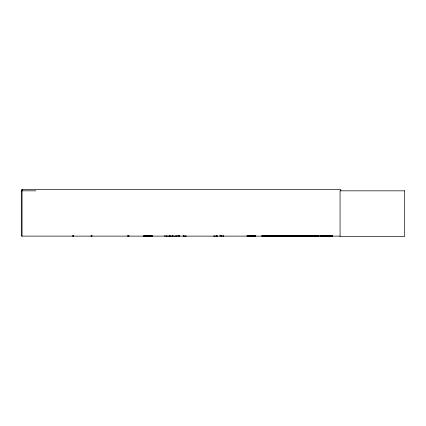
<?xml version="1.0" encoding="UTF-8"?>
<svg xmlns="http://www.w3.org/2000/svg" width="426" height="426" viewBox="0 0 426 426"><rect width="100%" height="100%" fill="white"/><g stroke="black" fill="none" stroke-linecap="round" stroke-linejoin="round"><path stroke-width="0.64" d="M261.921 236.121L261.931 235.818L280.532 235.818L280.532 236.105L261.921 236.095L261.926 235.818M299.941 235.818L299.893 236.121L299.941 235.818L281.336 235.818L281.336 236.121L299.941 236.121L299.888 235.818M300.516 235.818L300.511 236.121L300.468 235.818L319.069 235.818L319.063 236.121L319.015 235.818M332.642 235.759L332.647 236.11L320.272 235.919M332.615 236.11L320.245 236.11M261.926 235.956L280.532 235.94M281.389 235.956L299.941 235.94M300.458 236.121L300.468 235.818L300.463 236.11L319.069 236.105M300.463 235.956L319.058 235.956M166.273 236.121L176.199 236.084M143.578 236.121L143.679 235.791L144.174 236.121M213.783 236.073L217.558 236.073M176.582 236.073L179.591 235.775M91.052 236.073L91.047 235.647M128.375 236.121L128.375 235.743C128.822 236.222 127.709 236.345 128.04 235.743M166.433 236.073L166.459 235.775L166.486 236.121M91.26 236.073L90.978 236.105M22.631 189.975L21.3 189.975L21.3 236.121L340.15 236.121M21.3 190.832L35.912 190.832M143.897 235.823L152.428 235.823M246.979 235.823L255.509 235.823M143.881 235.935L152.444 235.945M246.963 235.935L255.525 235.935M320.24 236.009L332.653 236.009M143.892 236.095L152.439 236.095M186.268 236.105L183.271 236.073M219.981 235.775L223.81 236.084M246.974 236.095L255.52 236.095M165.405 236.073L165.192 236.073M128.178 236.073L128.13 235.775M223.575 236.073L223.533 235.775L223.496 236.121M151.289 236.121L151.065 235.69L150.644 236.121M280.478 235.818L280.484 236.11M340.816 190.832L340.816 189.495L22.051 189.495L22.051 236.121M221.126 235.647L221.126 236.121M221.003 235.647L221.003 236.121M219.938 235.743L219.938 236.121M217.638 235.743L217.638 236.121M216.573 235.647L216.573 236.121M216.451 235.647L216.451 236.121M214.081 235.743L214.081 236.121M185.917 235.743L185.917 236.121M183.899 235.647L183.899 236.121M183.808 235.647L183.808 236.121M183.185 235.743L183.185 236.121M179.634 235.743L179.634 236.121M179.016 235.647L179.016 236.121M178.92 235.647L178.92 236.121M176.902 235.743L176.902 236.121M175.991 235.743L175.991 236.121M172.818 235.647L172.818 236.121M172.621 235.647L172.621 236.121M172.179 235.743L172.179 236.121M170.299 235.743L170.299 236.121M169.857 235.647L169.857 236.121M169.655 235.647L169.655 236.121M165.102 235.743L165.054 236.121M164.319 235.647L164.314 236.121M148.083 235.551L148.083 236.121M146.752 235.551L146.752 236.121M129.158 235.647L129.158 236.121M127.299 235.647L127.299 236.121M92.138 235.647L92.138 236.121M91.441 235.743L91.398 236.121M91.356 235.743L91.356 236.121M73.677 235.551L73.677 236.121M73.469 235.647L73.469 236.121M72.345 235.551L72.345 236.121M281.336 236.105L281.389 235.818L281.384 236.11M404.7 190.832L340.065 190.832L340.065 236.505L404.7 236.505L404.7 190.832M73.102 236.121L73.102 235.743L73.08 236.121"/></g></svg>
